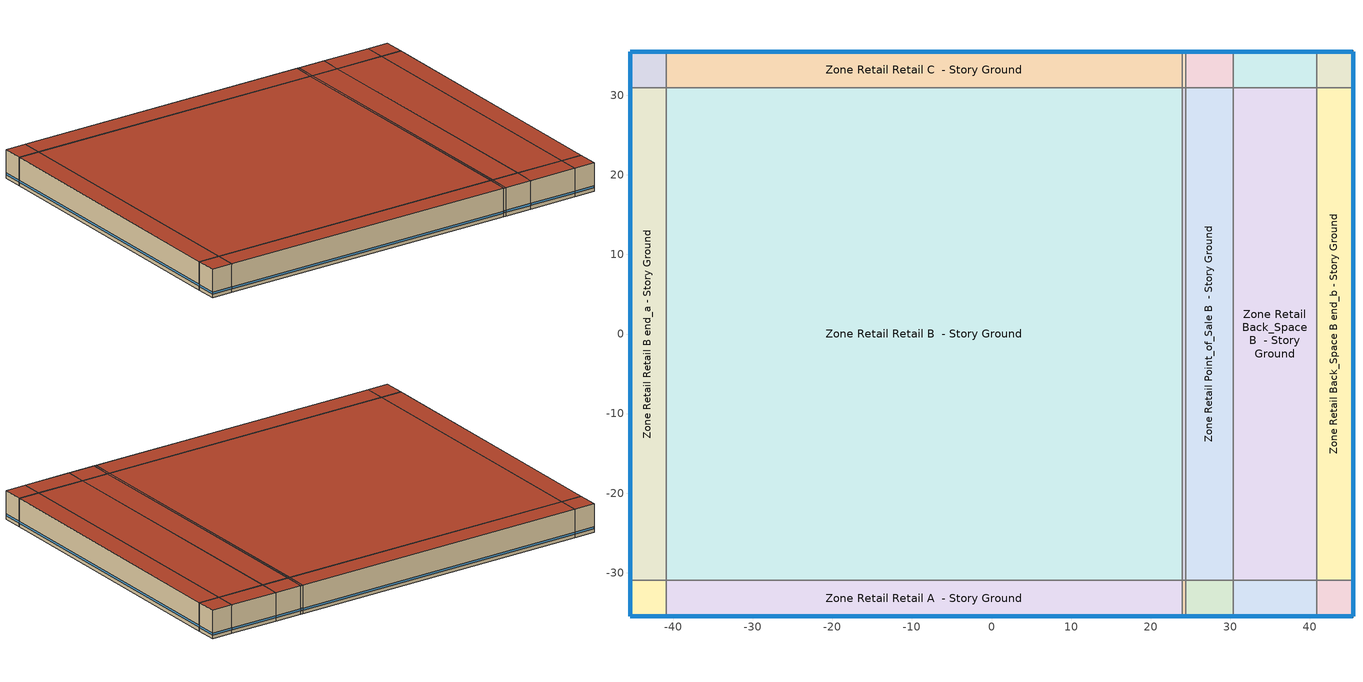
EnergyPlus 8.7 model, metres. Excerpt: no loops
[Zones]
Zone Retail Back_Space A  - Story Ground
 floor ground (Ground FloorGround_Floor_R11_T2013): 30.39,-35.5 30.39,-30.93 40.87,-30.93 40.87,-35.5 z0
 wall outside (Metal framed wallsW3_R11.36): 30.39,-35.5 40.87,-35.5 z0:6.1
 wall to Zone Retail Point_of_Sale A  - Story Ground (Typical Interior Wall): 30.39,-30.93 30.39,-35.5 z0:6.1
 wall to Zone Retail Back_Space B  - Story Ground (Typical Interior Wall): 40.87,-30.93 30.39,-30.93 z0:6.1
 wall to Zone Retail Back_Space A end_b - Story Ground (Typical Interior Wall): 40.87,-35.5 40.87,-30.93 z0:6.1
 window (Window8): 30.42,-35.5 40.84,-35.5 z0.76:1.19
 roof outside (Metal roofR4_R20.28 adj roof insulation): 40.87,-35.5 40.87,-30.93 30.39,-30.93 30.39,-35.5 z6.1
Zone Retail Back_Space A end_b - Story Ground
 floor ground (Ground FloorGround_Floor_R11_T2013): 40.87,-35.5 40.87,-30.93 45.44,-30.93 45.44,-35.5 z0
 wall outside (Metal framed wallsW3_R11.36): 40.87,-35.5 45.44,-35.5 45.44,-30.93 z0:6.1
 wall to Zone Retail Back_Space B end_b - Story Ground (Typical Interior Wall): 45.44,-30.93 40.87,-30.93 z0:6.1
 window (Window8): 45.44,-35.47 45.44,-30.95 / 40.89,-35.5 45.41,-35.5 z0.76:1.19
 roof outside (Metal roofR4_R20.28 adj roof insulation): 45.44,-35.5 45.44,-30.93 40.87,-30.93 40.87,-35.5 z6.1
Zone Retail Back_Space B  - Story Ground
 floor ground (Ground FloorGround_Floor_R11_T2013): 30.39,-30.93 30.39,30.93 40.87,30.93 40.87,-30.93 z0
 wall to Zone Retail Point_of_Sale B  - Story Ground (Typical Interior Wall): 30.39,30.93 30.39,-30.93 z0:6.1
 wall to Zone Retail Back_Space C  - Story Ground (Typical Interior Wall): 40.87,30.93 30.39,30.93 z0:6.1
 wall to Zone Retail Back_Space B end_b - Story Ground (Typical Interior Wall): 40.87,-30.93 40.87,30.93 z0:6.1
 roof outside (Metal roofR4_R20.28 adj roof insulation): 40.87,-30.93 40.87,30.93 30.39,30.93 30.39,-30.93 z6.1
Zone Retail Back_Space B end_b - Story Ground
 floor ground (Ground FloorGround_Floor_R11_T2013): 40.87,-30.93 40.87,30.93 45.44,30.93 45.44,-30.93 z0
 wall outside (Metal framed wallsW3_R11.36): 45.44,-30.93 45.44,30.93 z0:6.1
 wall to Zone Retail Back_Space C end_b - Story Ground (Typical Interior Wall): 45.44,30.93 40.87,30.93 z0:6.1
 window (Window8): 45.44,-30.9 45.44,30.9 z0.76:1.19
 roof outside (Metal roofR4_R20.28 adj roof insulation): 45.44,-30.93 45.44,30.93 40.87,30.93 40.87,-30.93 z6.1
Zone Retail Back_Space C  - Story Ground
 floor ground (Ground FloorGround_Floor_R11_T2013): 30.39,30.93 30.39,35.5 40.87,35.5 40.87,30.93 z0
 wall outside (Metal framed wallsW3_R11.36): 40.87,35.5 30.39,35.5 z0:6.1
 wall to Zone Retail Point_of_Sale C  - Story Ground (Typical Interior Wall): 30.39,35.5 30.39,30.93 z0:6.1
 wall to Zone Retail Back_Space C end_b - Story Ground (Typical Interior Wall): 40.87,30.93 40.87,35.5 z0:6.1
 window (Window8): 40.84,35.5 30.42,35.5 z0.76:1.19
 roof outside (Metal roofR4_R20.28 adj roof insulation): 40.87,30.93 40.87,35.5 30.39,35.5 30.39,30.93 z6.1
Zone Retail Back_Space C end_b - Story Ground
 floor ground (Ground FloorGround_Floor_R11_T2013): 40.87,30.93 40.87,35.5 45.44,35.5 45.44,30.93 z0
 wall outside (Metal framed wallsW3_R11.36): 45.44,30.93 45.44,35.5 40.87,35.5 z0:6.1
 window (Window8): 45.41,35.5 40.89,35.5 / 45.44,30.95 45.44,35.47 z0.76:1.19
 roof outside (Metal roofR4_R20.28 adj roof insulation): 45.44,30.93 45.44,35.5 40.87,35.5 40.87,30.93 z6.1
Zone Retail Entry A  - Story Ground
 floor ground (Ground FloorGround_Floor_R11_T2013): 23.95,-35.5 23.95,-30.93 24.42,-30.93 24.42,-35.5 z0
 wall outside (Metal framed wallsW3_R11.36): 23.95,-35.5 24.42,-35.5 z0:6.1
 wall to Zone Retail Retail A  - Story Ground (Typical Interior Wall): 23.95,-30.93 23.95,-35.5 z0:6.1
 wall to Zone Retail Entry B  - Story Ground (Typical Interior Wall): 24.42,-30.93 23.95,-30.93 z0:6.1
 wall to Zone Retail Point_of_Sale A  - Story Ground (Typical Interior Wall): 24.42,-35.5 24.42,-30.93 z0:6.1
 window (Window8): 23.97,-35.5 24.39,-35.5 z0.76:1.24
 roof outside (Metal roofR4_R20.28 adj roof insulation): 24.42,-35.5 24.42,-30.93 23.95,-30.93 23.95,-35.5 z6.1
Zone Retail Entry B  - Story Ground
 floor ground (Ground FloorGround_Floor_R11_T2013): 23.95,-30.93 23.95,30.93 24.42,30.93 24.42,-30.93 z0
 wall to Zone Retail Retail B  - Story Ground (Typical Interior Wall): 23.95,30.93 23.95,-30.93 z0:6.1
 wall to Zone Retail Entry C  - Story Ground (Typical Interior Wall): 24.42,30.93 23.95,30.93 z0:6.1
 wall to Zone Retail Point_of_Sale B  - Story Ground (Typical Interior Wall): 24.42,-30.93 24.42,30.93 z0:6.1
 roof outside (Metal roofR4_R20.28 adj roof insulation): 24.42,-30.93 24.42,30.93 23.95,30.93 23.95,-30.93 z6.1
Zone Retail Entry C  - Story Ground
 floor ground (Ground FloorGround_Floor_R11_T2013): 23.95,30.93 23.95,35.5 24.42,35.5 24.42,30.93 z0
 wall outside (Metal framed wallsW3_R11.36): 24.42,35.5 23.95,35.5 z0:6.1
 wall to Zone Retail Retail C  - Story Ground (Typical Interior Wall): 23.95,35.5 23.95,30.93 z0:6.1
 wall to Zone Retail Point_of_Sale C  - Story Ground (Typical Interior Wall): 24.42,30.93 24.42,35.5 z0:6.1
 window (Window8): 24.39,35.5 23.97,35.5 z0.76:1.24
 roof outside (Metal roofR4_R20.28 adj roof insulation): 24.42,30.93 24.42,35.5 23.95,35.5 23.95,30.93 z6.1
Zone Retail Point_of_Sale A  - Story Ground
 floor ground (Ground FloorGround_Floor_R11_T2013): 24.42,-35.5 24.42,-30.93 30.39,-30.93 30.39,-35.5 z0
 wall outside (Metal framed wallsW3_R11.36): 24.42,-35.5 30.39,-35.5 z0:6.1
 wall to Zone Retail Point_of_Sale B  - Story Ground (Typical Interior Wall): 30.39,-30.93 24.42,-30.93 z0:6.1
 window (Window8): 24.44,-35.5 30.36,-35.5 z0.76:1.19
 roof outside (Metal roofR4_R20.28 adj roof insulation): 30.39,-35.5 30.39,-30.93 24.42,-30.93 24.42,-35.5 z6.1
Zone Retail Point_of_Sale B  - Story Ground
 floor ground (Ground FloorGround_Floor_R11_T2013): 24.42,-30.93 24.42,30.93 30.39,30.93 30.39,-30.93 z0
 wall to Zone Retail Point_of_Sale C  - Story Ground (Typical Interior Wall): 30.39,30.93 24.42,30.93 z0:6.1
 roof outside (Metal roofR4_R20.28 adj roof insulation): 30.39,-30.93 30.39,30.93 24.42,30.93 24.42,-30.93 z6.1
Zone Retail Point_of_Sale C  - Story Ground
 floor ground (Ground FloorGround_Floor_R11_T2013): 24.42,30.93 24.42,35.5 30.39,35.5 30.39,30.93 z0
 wall outside (Metal framed wallsW3_R11.36): 30.39,35.5 24.42,35.5 z0:6.1
 window (Window8): 30.36,35.5 24.44,35.5 z0.76:1.19
 roof outside (Metal roofR4_R20.28 adj roof insulation): 30.39,30.93 30.39,35.5 24.42,35.5 24.42,30.93 z6.1
Zone Retail Retail A  - Story Ground
 floor ground (Ground FloorGround_Floor_R11_T2013): -40.87,-35.5 -40.87,-30.93 23.95,-30.93 23.95,-35.5 z0
 wall outside (Metal framed wallsW3_R11.36): -40.87,-35.5 23.95,-35.5 z0:6.1
 wall to Zone Retail Retail A end_a - Story Ground (Typical Interior Wall): -40.87,-30.93 -40.87,-35.5 z0:6.1
 wall to Zone Retail Retail B  - Story Ground (Typical Interior Wall): 23.95,-30.93 -40.87,-30.93 z0:6.1
 window (Window8): -40.84,-35.5 23.92,-35.5 z0.76:1.19
 roof outside (Metal roofR4_R20.28 adj roof insulation): 23.95,-35.5 23.95,-30.93 -40.87,-30.93 -40.87,-35.5 z6.1
Zone Retail Retail A end_a - Story Ground
 floor ground (Ground FloorGround_Floor_R11_T2013): -45.44,-35.5 -45.44,-30.93 -40.87,-30.93 -40.87,-35.5 z0
 wall outside (Metal framed wallsW3_R11.36): -45.44,-30.93 -45.44,-35.5 -40.87,-35.5 z0:6.1
 wall to Zone Retail Retail B end_a - Story Ground (Typical Interior Wall): -40.87,-30.93 -45.44,-30.93 z0:6.1
 window (Window8): -45.44,-30.95 -45.44,-35.47 / -45.41,-35.5 -40.89,-35.5 z0.76:1.19
 roof outside (Metal roofR4_R20.28 adj roof insulation): -40.87,-35.5 -40.87,-30.93 -45.44,-30.93 -45.44,-35.5 z6.1
Zone Retail Retail B  - Story Ground
 floor ground (Ground FloorGround_Floor_R11_T2013): -40.87,-30.93 -40.87,30.93 23.95,30.93 23.95,-30.93 z0
 wall to Zone Retail Retail B end_a - Story Ground (Typical Interior Wall): -40.87,30.93 -40.87,-30.93 z0:6.1
 wall to Zone Retail Retail C  - Story Ground (Typical Interior Wall): 23.95,30.93 -40.87,30.93 z0:6.1
 roof outside (Metal roofR4_R20.28 adj roof insulation): 23.95,-30.93 23.95,30.93 -40.87,30.93 -40.87,-30.93 z6.1
Zone Retail Retail B end_a - Story Ground
 floor ground (Ground FloorGround_Floor_R11_T2013): -45.44,-30.93 -45.44,30.93 -40.87,30.93 -40.87,-30.93 z0
 wall outside (Metal framed wallsW3_R11.36): -45.44,30.93 -45.44,-30.93 z0:6.1
 wall to Zone Retail Retail C end_a - Story Ground (Typical Interior Wall): -40.87,30.93 -45.44,30.93 z0:6.1
 window (Window8): -45.44,30.9 -45.44,-30.9 z0.76:1.19
 roof outside (Metal roofR4_R20.28 adj roof insulation): -40.87,-30.93 -40.87,30.93 -45.44,30.93 -45.44,-30.93 z6.1
Zone Retail Retail C  - Story Ground
 floor ground (Ground FloorGround_Floor_R11_T2013): -40.87,30.93 -40.87,35.5 23.95,35.5 23.95,30.93 z0
 wall outside (Metal framed wallsW3_R11.36): 23.95,35.5 -40.87,35.5 z0:6.1
 wall to Zone Retail Retail C end_a - Story Ground (Typical Interior Wall): -40.87,35.5 -40.87,30.93 z0:6.1
 window (Window8): 23.92,35.5 -40.84,35.5 z0.76:1.19
 roof outside (Metal roofR4_R20.28 adj roof insulation): 23.95,30.93 23.95,35.5 -40.87,35.5 -40.87,30.93 z6.1
Zone Retail Retail C end_a - Story Ground
 floor ground (Ground FloorGround_Floor_R11_T2013): -45.44,30.93 -45.44,35.5 -40.87,35.5 -40.87,30.93 z0
 wall outside (Metal framed wallsW3_R11.36): -40.87,35.5 -45.44,35.5 -45.44,30.93 z0:6.1
 window (Window8): -45.44,35.47 -45.44,30.95 / -40.89,35.5 -45.41,35.5 z0.76:1.19
 roof outside (Metal roofR4_R20.28 adj roof insulation): -40.87,30.93 -40.87,35.5 -45.44,35.5 -45.44,30.93 z6.1
[Building]
CEC T24 2001|RetailStandalone
[Site:Location]
Climate Zone 3_CA_USA: Latitude {deg}=37.7; Longitude {deg}=-122.2; Time Zone {hr}=-8; Elevation {m}=2
[Site:WaterMainsTemperature]
Calculation Method=Correlation; Annual Average Outdoor Air Temperature {C}=14.1417; Maximum Difference In Monthly Average Outdoor Air Temperatures {deltaC}=7.8
[SizingPeriod:DesignDay] Day of Month=21; Dry-Bulb Temperature Range Modifier Type=DefaultMultipliers; Humidity Condition Type=Wetbulb; Barometric Pressure {Pa}=101301; Rain Indicator=No; Snow Indicator=No; Daylight Saving Time Indicator=No
Name | Month | Day Type | Maximum Dry-Bulb Temperature {C} | Daily Dry-Bulb Temperature Range {deltaC} | Wetbulb or DewPoint at Maximum Dry-Bulb {C} | Wind Speed {m/s} | Wind Direction {deg} | Solar Model Indicator | ASHRAE Clear Sky Optical Depth for Beam Irradiance (taub) | ASHRAE Clear Sky Optical Depth for Diffuse Irradiance (taud) | Sky Clearness
Climate Zone 3 Ann Clg .4% Condns DB=>MWB | 8 | SummerDesignDay | 27.7 | 7.4 | 18.3 | 4.9 | 290 | ASHRAETau | 0.367 | 2.428
Climate Zone 3 Ann Clg .4% Condns WB=>MDB | 8 | SummerDesignDay | 25.5 | 7.4 | 19.8 | 4.9 | 290 | ASHRAETau | 0.367 | 2.428
Climate Zone 3 Ann Htg 99.6% Condns DB | 1 | WinterDesignDay | 2.9 | 0 | 2.9 | 2.2 | 50 | ASHRAEClearSky |  |  | 0
[Material]
Name | Roughness | Thickness {m} | Conductivity {W/m-K} | Density {kg/m3} | Specific Heat {J/kg-K} | Thermal Absorptance | Solar Absorptance | Visible Absorptance
Air - Metal Wall Framing - 16 or 24 in. OC | Smooth | 0.1397 | 1.22017 | 1.28148 | 1004.832 | 0.9 | 0.7 | 0.7
Carpet - 3/4 in. CBES | Smooth | 0.01905 | 0.0500335 | 288.332 | 1381.644 | 0.9 | 0.7 | 0.8
G01 13mm gypsum board | Smooth | 0.0127 | 0.160031 | 800.001 | 1090.73 | 0.9 | 0.7 | 0.5
Ground_Floor_R11_T2013; W3_R11.36 | Smooth | 0.056896 | 0.0200134 | 16.0185 | 1130.436 | 0.9 | 0.7 | 0.8
Gypsum Board - 1/2 in. CBES | Smooth | 0.0127 | 0.160107 | 640.739 | 1130.436 | 0.9 | 0.7 | 0.8
Metal Standing Seam - 1/16 in. CBES | MediumRough | 0.001524 | 0.580388 | 7820.53 | 502.416 | 0.85 | 0.37 | 0.85
Plywood - 5/8 in. CBES | Smooth | 0.016002 | 0.12008 | 480.554 | 1884.06 | 0.9 | 0.7 | 0.7
R4_R20.28_R-value 30.0 (ft^2*h*R/Btu) | Smooth | 0.105737 | 0.0200134 | 16.0185 | 1130.436 | 0.9 | 0.7 | 0.8
Stucco - 7/8 in. CBES | MediumRough | 0.022352 | 0.700468 | 1855.1 | 837.36 | 0.9 | 0.7 | 0.8
[WindowMaterial:SimpleGlazingSystem]
Window8: U-Factor {W/m2-K}=4.37226; Solar Heat Gain Coefficient=0.61; Visible Transmittance=0.81
[Construction]
Ground FloorGround_Floor_R11_T2013: Ground_Floor_R11_T2013, Plywood - 5/8 in. CBES, Carpet - 3/4 in. CBES
Metal framed wallsW3_R11.36: Stucco - 7/8 in. CBES, W3_R11.36, Air - Metal Wall Framing - 16 or 24 in. OC, Gypsum Board - 1/2 in. CBES
Metal roofR4_R20.28 adj roof insulation: Metal Standing Seam - 1/16 in. CBES, R4_R20.28_R-value 30.0 (ft^2*h*R/Btu)
Typical Interior Wall: G01 13mm gypsum board, G01 13mm gypsum board
Window8: Window8
[Zone] Multiplier=1
Zone Retail Back_Space A  - Story Ground; Zone Retail Back_Space A end_b - Story Ground; Zone Retail Back_Space B  - Story Ground; Zone Retail Back_Space B end_b - Story Ground; Zone Retail Back_Space C  - Story Ground; Zone Retail Back_Space C end_b - Story Ground; Zone Retail Entry A  - Story Ground; Zone Retail Entry B  - Story Ground; Zone Retail Entry C  - Story Ground; Zone Retail Point_of_Sale A  - Story Ground; Zone Retail Point_of_Sale B  - Story Ground; Zone Retail Point_of_Sale C  - Story Ground; Zone Retail Retail A  - Story Ground; Zone Retail Retail A end_a - Story Ground; Zone Retail Retail B  - Story Ground; Zone Retail Retail B end_a - Story Ground; Zone Retail Retail C  - Story Ground; Zone Retail Retail C end_a - Story Ground
[AvailabilityManager:NightCycle] Applicability Schedule=Always On Discrete; Fan Schedule=Always On Discrete; Control Type=CycleOnAny; Thermostat Tolerance {deltaC}=1; Cycling Run Time {s}=3600
Availability Manager Night Cycle 17; Availability Manager Night Cycle 2; Availability Manager Night Cycle 15; Availability Manager Night Cycle 18; Availability Manager Night Cycle 1; Availability Manager Night Cycle 11; Availability Manager Night Cycle 12; Availability Manager Night Cycle 10; Availability Manager Night Cycle 9; Availability Manager Night Cycle 8; Availability Manager Night Cycle 7; Availability Manager Night Cycle 4; Availability Manager Night Cycle 5; Availability Manager Night Cycle 13; Availability Manager Night Cycle 3; Availability Manager Night Cycle 16; Availability Manager Night Cycle 14; Availability Manager Night Cycle 6
[AvailabilityManager:Scheduled] Schedule=Always On Discrete
Zone Retail Back_Space A  - Story Ground PSZ-AC OA Sys Availability Manager; Zone Retail Back_Space A end_b - Story Ground PSZ-AC OA Sys Availability Manager; Zone Retail Back_Space B  - Story Ground PSZ-AC OA Sys Availability Manager; Zone Retail Back_Space B end_b - Story Ground PSZ-AC OA Sys Availability Manager; Zone Retail Back_Space C  - Story Ground PSZ-AC OA Sys Availability Manager; Zone Retail Back_Space C end_b - Story Ground PSZ-AC OA Sys Availability Manager; Zone Retail Entry A  - Story Ground PSZ-AC OA Sys Availability Manager; Zone Retail Entry B  - Story Ground PSZ-AC OA Sys Availability Manager; Zone Retail Entry C  - Story Ground PSZ-AC OA Sys Availability Manager; Zone Retail Point_of_Sale A  - Story Ground PSZ-AC OA Sys Availability Manager; Zone Retail Point_of_Sale B  - Story Ground PSZ-AC OA Sys Availability Manager; Zone Retail Point_of_Sale C  - Story Ground PSZ-AC OA Sys Availability Manager; Zone Retail Retail A  - Story Ground PSZ-AC OA Sys Availability Manager; Zone Retail Retail A end_a - Story Ground PSZ-AC OA Sys Availability Manager; Zone Retail Retail B  - Story Ground PSZ-AC OA Sys Availability Manager; Zone Retail Retail B end_a - Story Ground PSZ-AC OA Sys Availability Manager; Zone Retail Retail C  - Story Ground PSZ-AC OA Sys Availability Manager; Zone Retail Retail C end_a - Story Ground PSZ-AC OA Sys Availability Manager
[Exterior:Lights] Schedule=Always On Discrete; Control Option=AstronomicalClock
Name | Design Level {W}
Building Facades | 5310.95
Main Entries | 1666.848
Other Doors | 2034.94
Parking Areas and Drives | 17721.6
[Schedule:Constant]
Always On Discrete: Hourly Value=1
